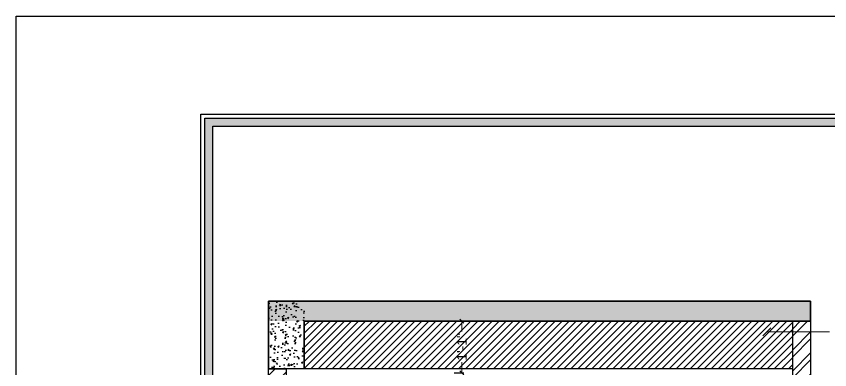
# Model space of a CAD drawing. Header units: millimetres. Extents: x 56222 to 3066687, y -650199 to -121287.
# Drawn here: x 148899 to 149103.8, y -182528.3 to -182439.4 of the extents above; entities that cross this region are included whole.
import ezdxf

# ---------------------------------------------------------------- set-up
doc = ezdxf.new("R2010")
doc.units = ezdxf.units.MM
doc.header["$MEASUREMENT"] = 0
doc.header["$PDMODE"] = 35
doc.layers.get('Defpoints').update_dxf_attribs({"color": 220})
for name, color, linetype, lineweight in [('dim05', 1, 'Continuous', 13), ('LABALLING', 1, 'Continuous', 25), ('NAME PLATE', 7, 'Continuous', 25), ('wall', 7, 'Continuous', 30), ('XX~SLAB ( BEAM )~ ( DIM )', 7, 'Continuous', 9)]:
    doc.layers.add(name, color=color, linetype=linetype, lineweight=lineweight)
doc.layers.add('hatch', color=253, linetype='Continuous', lineweight=0, transparency=0.4)
doc.styles.add('Aerial', font='arial.ttf')
doc.styles.add('Arial', font='arial.ttf')
doc.styles.get("Standard").update_dxf_attribs({"font": 'arial.ttf', "height": 6})
doc.dimstyles.new('ISO-25', dxfattribs={"dimtxt": 2.5, "dimasz": 1, "dimexe": 0.5, "dimexo": 1, "dimtad": 0, "dimdec": 1, "dimlunit": 4, "dimtxsty": 'Standard', "dimblk": 'OBLIQUE', "dimcen": 2.5, "dimclrd": 1, "dimclre": 1, "dimclrt": 5, "dimadec": 0, "dimazin": 0, "dimtfac": 1, "dimtdec": 1, "dimtmove": 0, "dimatfit": 3, "dimfxl": 1, "dimlwd": -1, "dimarcsym": 0})
doc.dimstyles.new('NEW ', dxfattribs={"dimtxt": 3, "dimasz": 2, "dimexe": 1, "dimexo": 1, "dimgap": 0.089996, "dimtad": 0, "dimtoh": 1, "dimzin": 3, "dimdsep": 46, "dimlunit": 4, "dimtxsty": 'Aerial', "dimblk": 'OBLIQUE', "dimcen": 0.089996, "dimdle": 1, "dimclrd": 252, "dimclre": 252, "dimclrt": 7, "dimadec": 0, "dimazin": 1, "dimtfac": 1, "dimtdec": 0, "dimtofl": 0, "dimtmove": 1, "dimatfit": 3, "dimldrblk": 'OBLIQUE', "dimfxl": 1, "dimtolj": 1, "dimtzin": 0, "dimlwd": 5, "dimlwe": 5, "dimarcsym": 0})

# ---------------------------------------------------------------- blocks, each defined once
blk = doc.blocks.new('_Oblique')
at = {"layer": 'wall', "color": 0, "lineweight": -2}
blk.add_line((-0.5, -0.5), (0.5, 0.5), dxfattribs=at)
blk = doc.blocks.new('*D700')
at = {"layer": 'Defpoints', "color": 0, "lineweight": 25, "transparency": 16777216}
for p in [(149007.42, -182516.07), (149008.27, -182529.07), (149011.2, -182529.07)]:
    blk.add_point(p, dxfattribs=at)
at = {"layer": 'dim05', "color": 1, "linetype": 'Continuous', "lineweight": -2, "transparency": 16777216}
for p, q in [((149008.42, -182516.07), (149011.7, -182516.07)), ((149009.27, -182529.07), (149011.7, -182529.07))]:
    blk.add_line(p, q, dxfattribs=at)
at = {"layer": 'dim05', "color": 1, "linetype": 'Continuous', "transparency": 16777216}
for p, q in [((149011.2, -182516.07), (149011.2, -182518.74)), ((149011.2, -182529.07), (149011.2, -182526.4))]:
    blk.add_line(p, q, dxfattribs=at)
at = {"layer": 'dim05', "color": 1, "transparency": 16777216}
for p, rotation in [((149011.2, -182516.07), 90), ((149011.2, -182529.07), 270)]:
    blk.add_blockref('_Oblique', p, dxfattribs=dict(at, rotation=rotation))
at = {"layer": 'dim05', "color": 5, "lineweight": 25, "transparency": 16777216, "insert": (149011.2, -182522.57), "char_height": 2.5, "attachment_point": 5, "rotation": 90, "style": 'Arial'}
blk.add_mtext('1\'-1"', dxfattribs=at)

msp = doc.modelspace()

# ---------------------------------------------------------------- hatches: boundary and pattern name
at = {"layer": 'hatch'}
h = msp.add_hatch(dxfattribs=at)
h.set_pattern_fill('AR-CONC', color=256, scale=0.5)
h.set_pattern_definition([(50, (4090.418, -4453.3063), (3.586300913, -0.313760675), [0.375, -4.125]), (355, (4090.418, -4453.3063), (-0.69375667, 3.76096067), [0.3, -3.3]), (100.4514445, (4090.717, -4453.3325), (2.892544234, 3.447199955), [0.31870096, -3.50571056]), (46.1842, (4090.418, -4452.3063), (5.33620665, -0.8275964), [0.5625, -6.1875]), (96.6356355, (4090.8627, -4452.3753), (4.67330973, 4.870593), [0.47805171, -5.2585688]), (351.184164, (4090.418, -4452.3063), (4.67330973, 4.870593), [0.45, -4.95]), (21, (4090.918, -4452.5563), (2.98453526, -2.013094453), [0.375, -4.125]), (326, (4090.918, -4452.5563), (1.21657666, 3.625750225), [0.3, -3.3]), (71.4514447, (4091.1667, -4452.724), (4.201111884, 1.612655764), [0.31870095, -3.50571056]), (37.5, (4090.418, -4453.3063), (0.0607992766, 1.664469269), [0, -3.26, 0, -3.35, 0, -3.3125]), (7.5, (4090.418, -4453.3063), (1.315347687, 1.97205856), [0, -1.91, 0, -3.185, 0, -1.2625]), (327.5, (4089.303, -4453.3063), (2.669112181, -0.112774359), [0, -1.25, 0, -3.9, 0, -5.175]), (317.5, (4088.803, -4453.3063), (2.915930847, 0.500524912), [0, -1.625, 0, -2.59, 0, -3.675])])
h.paths.add_polyline_path([(149099.021, -182516.067), (149099.021, -182511.067), (148962.521, -182511.067), (148962.521, -182516.067)])
at = {"layer": 'hatch', "linetype": 'Continuous', "lineweight": 25}
h = msp.add_hatch(dxfattribs=at)
h.set_pattern_fill('AR-CONC', color=256, scale=0.5)
h.set_pattern_definition([(50, (-650.0542, 312.3546), (3.586300913, -0.313760675), [0.375, -4.125]), (355, (-650.054, 312.3546), (-0.69375667, 3.76096067), [0.3, -3.3]), (100.4514445, (-649.7553, 312.3284), (2.892544234, 3.447199955), [0.31870096, -3.50571056]), (46.1842, (-650.054, 313.3546), (5.33620665, -0.8275964), [0.5625, -6.1875]), (96.6356355, (-649.6095, 313.2856), (4.67330973, 4.870593), [0.47805171, -5.2585688]), (351.184164, (-650.054, 313.3546), (4.67330973, 4.870593), [0.45, -4.95]), (21, (-649.5542, 313.1046), (2.98453526, -2.013094453), [0.375, -4.125]), (326, (-649.554, 313.1046), (1.21657666, 3.625750225), [0.3, -3.3]), (71.4514447, (-649.3055, 312.937), (4.201111884, 1.612655764), [0.31870095, -3.50571056]), (37.5, (-650.0542, 312.3546), (0.0607992766, 1.664469269), [0, -3.26, 0, -3.35, 0, -3.3125]), (7.5, (-650.0542, 312.3546), (1.315347687, 1.97205856), [0, -1.91, 0, -3.185, 0, -1.2625]), (327.5, (-651.1692, 312.3546), (2.669112181, -0.112774359), [0, -1.25, 0, -3.9, 0, -5.175]), (317.5, (-651.6692, 312.3546), (2.915930847, 0.500524912), [0, -1.625, 0, -2.59, 0, -3.675])])
h.paths.add_polyline_path([(148971.521, -182516.067), (148971.519, -182516.067), (148971.519, -182511.067), (148962.521, -182511.067), (148962.521, -182528.067), (148971.521, -182528.067)])
at = {"layer": 'hatch', "ltscale": 10}
h = msp.add_hatch(dxfattribs=at)
h.set_pattern_fill('ANSI32', color=256, scale=10, style=0)
h.set_pattern_definition([(45, (4090.418, -4450.3063), (-2.65165043, 2.65165043), []), (45, (4092.1857, -4450.3063), (-2.65165043, 2.65165043), [])])
h.paths.add_polyline_path([(148967.021, -182528.067), (148962.521, -182528.067), (148962.521, -182640.067), (148967.021, -182640.067)])
h.paths.add_polyline_path([(149094.521, -182640.067), (149099.021, -182640.067), (149099.021, -182516.067), (149094.521, -182516.067)])
at = {"layer": 'hatch', "linetype": 'Continuous', "lineweight": 25}
h = msp.add_hatch(dxfattribs=at)
h.set_pattern_fill('ANSI31', color=6, scale=10)
h.set_pattern_definition([(45, (-627.3386, -394.7849), (-0.8838834765, 0.8838834765), [])])
h.paths.add_polyline_path([(149094.521, -182516.067), (148971.521, -182516.067), (148971.521, -182528.067), (149094.521, -182528.067)])
h.paths.add_polyline_path([(149013.779, -182516.286), (149013.797, -182516.341), (149008.645, -182516.341), (149008.627, -182516.286)], flags=16)
at = {"layer": 'NAME PLATE', "true_color": 0xd39e00}
h = msp.add_hatch(color=42, dxfattribs=at)
h.paths.add_polyline_path([(148946.484, -182465.052), (148946.484, -182668.401), (149235.383, -182668.401), (149235.383, -182465.052)])
h.paths.add_polyline_path([(148948.511, -182467.08), (149233.355, -182467.08), (149233.355, -182666.374), (148948.511, -182666.374)], flags=16)

# ---------------------------------------------------------------- linework, layer by layer
at = {"color": 6, "lineweight": 30}
msp.add_line((149094.521, -182528.067), (148967.021, -182528.067), dxfattribs=at)
at = {"layer": 'dim05', "color": 1, "lineweight": 35}
for p, q in [((149099.021, -182511.067), (148962.521, -182511.067)), ((148962.521, -182511.067), (148962.521, -182528.067)), ((149099.021, -182511.067), (149099.021, -182516.067)), ((149099.021, -182516.067), (148971.521, -182516.067)), ((148971.521, -182528.067), (148971.521, -182516.067)), ((148967.021, -182528.067), (148962.521, -182528.067))]:
    msp.add_line(p, q, dxfattribs=at)
at = {"layer": 'NAME PLATE', "color": 42, "true_color": 0xd39e00}
for points in [[(148945.47, -182464.038), (149236.397, -182464.038), (149236.397, -182669.415), (148945.47, -182669.415)], [(148946.484, -182465.052), (149235.383, -182465.052), (149235.383, -182668.401), (148946.484, -182668.401)], [(148948.511, -182467.08), (149233.355, -182467.08), (149233.355, -182666.374), (148948.511, -182666.374)]]:
    msp.add_lwpolyline(points, close=True, dxfattribs=at)
at = {"layer": 'wall', "lineweight": 30}
for p, q in [((149094.521, -182640.067), (149094.521, -182516.067)), ((149099.021, -182516.067), (149099.021, -182640.067)), ((148962.521, -182640.067), (148962.521, -182528.067)), ((148967.021, -182640.067), (148967.021, -182528.067))]:
    msp.add_line(p, q, dxfattribs=at)
at = {"layer": 'XX~SLAB ( BEAM )~ ( DIM )', "color": 85, "lineweight": 30, "true_color": 0x58ba48}
msp.add_lwpolyline([(148899.01, -182439.392), (150086.898, -182439.392), (150086.898, -182960.106), (148899.01, -182960.106)], close=True, dxfattribs=at)

# ---------------------------------------------------------------- dimensions: what is measured, and where the dimension line sits
at = {"layer": 'dim05', "color": 27, "lineweight": 25, "true_color": 0x7d5120}
dim = msp.add_linear_dim(base=(149011.203, -182529.067), p1=(149007.42, -182516.067), p2=(149008.269, -182529.067), angle=90, dimstyle='ISO-25', override={"dimdec": 0, "dimtxsty": 'Arial', "dimtmove": 1}, dxfattribs=at)
dim.commit()
dim.dimension.update_dxf_attribs({"geometry": '*D700', "text_midpoint": (149011.203, -182522.567)})

# ---------------------------------------------------------------- leaders
at = {"layer": 'LABALLING', "lineweight": 5, "ltscale": 2}
msp.add_leader([(149088.042, -182518.753), (149103.783, -182518.753)], dimstyle='NEW ', override={"dimexe": 7, "dimexo": 7, "dimclrd": 1, "dimfxl": 200, "dimfxlon": 1, "dimarcsym": 2}, dxfattribs=at)

doc.saveas('drawing.dxf')
